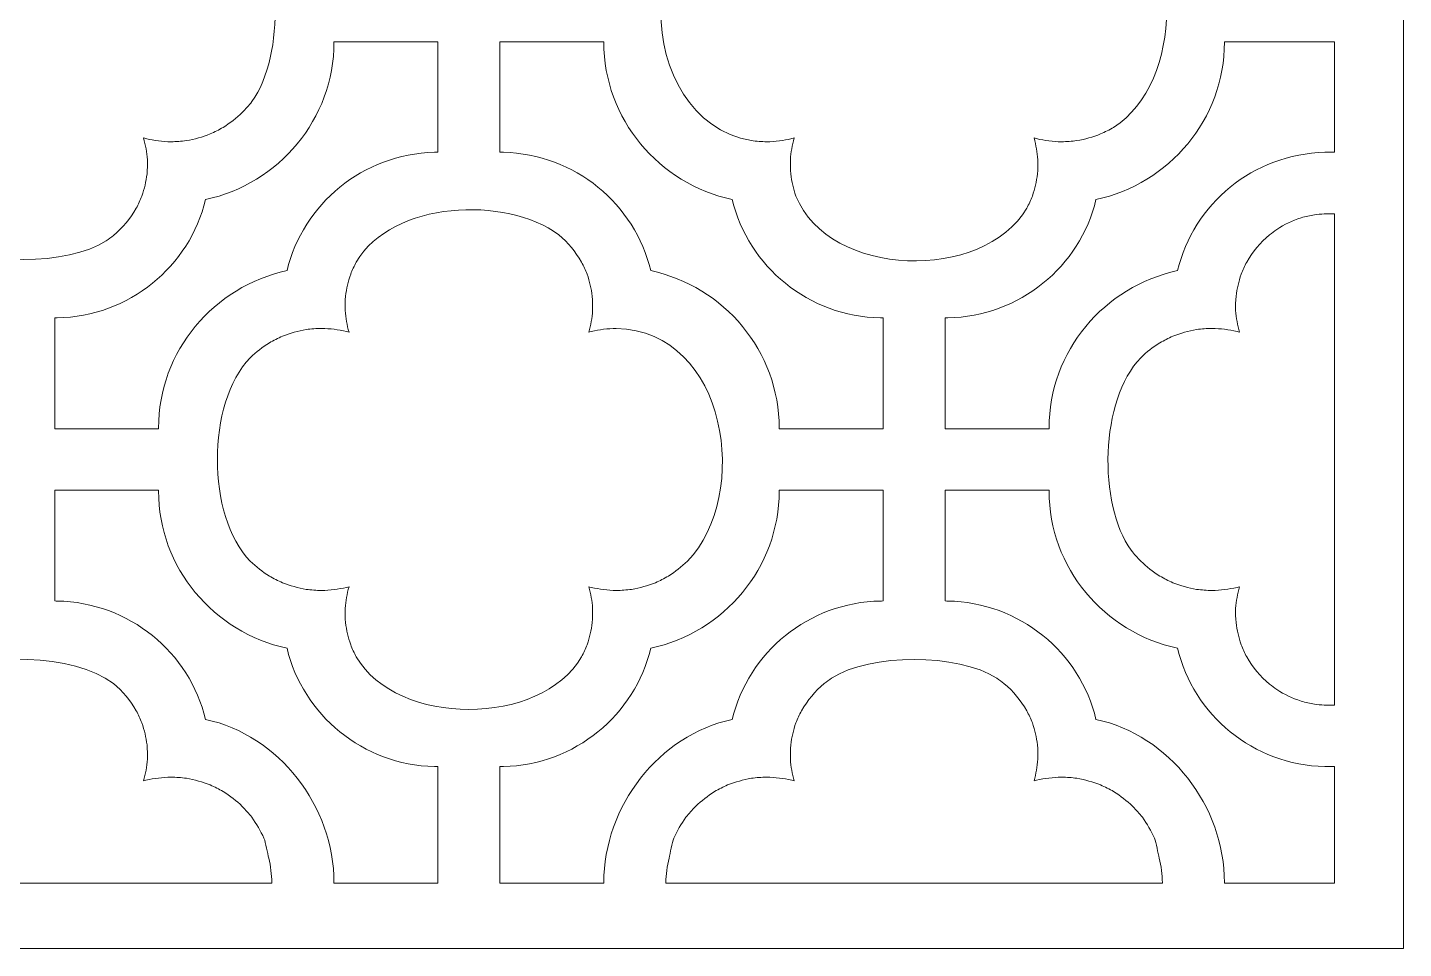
# Model space of a CAD drawing. Header units: centimetres. Extents: x -24.6 to 26.1, y -4.1 to 8.3.
# Drawn here: x 14.05 to 26.06, y -4.14 to 3.91 of the extents above; entities that cross this region are included whole.
import ezdxf

# ---------------------------------------------------------------- set-up
doc = ezdxf.new("R2010")
doc.units = ezdxf.units.CM
doc.header["$MEASUREMENT"] = 0
doc.layers.add('layer 1', color=7, linetype='Continuous')

msp = doc.modelspace()

# ---------------------------------------------------------------- linework, layer by layer
at = {"layer": 'layer 1', "color": 242, "lineweight": 9}
for points, knots in [([(26.06183, 8.32988), (26.06183, 4.17333), (26.06183, 0.01679), (26.06183, -4.13976), (26.06183, -4.13976), (9.15855, -4.13976), (-7.74474, -4.13976), (-24.64803, -4.13976), (-24.64803, -4.13976), (-24.64803, 0.01679), (-24.64803, 4.17333), (-24.64803, 8.32988), (-24.64803, 8.32988), (-7.74474, 8.32988), (9.15855, 8.32988), (26.06183, 8.32988)], [0, 0, 0, 0, 0.2, 0.2, 0.2, 0.2, 0.4, 0.4, 0.4, 0.4, 0.6, 0.6, 0.6, 0.6, 1, 1, 1, 1]), ([(23.5311, 3.03479), (23.49361, 3.01342), (23.45679, 2.99473), (23.41739, 2.97706), (23.41739, 2.97706), (23.34824, 2.95001), (23.28331, 2.9318), (23.21013, 2.9188), (23.21013, 2.9188), (23.16497, 2.91309), (23.12172, 2.90989), (23.07622, 2.90875), (23.07622, 2.90875), (22.99987, 2.91066), (22.93133, 2.91909), (22.85695, 2.93614), (22.85695, 2.93614), (22.84982, 2.93815), (22.84276, 2.94021), (22.83577, 2.9423), (22.83577, 2.9423), (22.85383, 2.87824), (22.86432, 2.81839), (22.86947, 2.75171), (22.86947, 2.75171), (22.87055, 2.70974), (22.86955, 2.66979), (22.86632, 2.62792), (22.86632, 2.62792), (22.85757, 2.56014), (22.84355, 2.49975), (22.82134, 2.43503), (22.82134, 2.43503), (22.80663, 2.39824), (22.79085, 2.3638), (22.77259, 2.3286), (22.77259, 2.3286), (22.39576, 1.68149), (21.04451, 1.71481), (20.75658, 2.43503), (20.75658, 2.43503), (20.73437, 2.49975), (20.72035, 2.56014), (20.7116, 2.62792), (20.7116, 2.62792), (20.70837, 2.66979), (20.70737, 2.70974), (20.70845, 2.75171), (20.70845, 2.75171), (20.7136, 2.81839), (20.72409, 2.87824), (20.74215, 2.9423), (20.74215, 2.9423), (20.73516, 2.94021), (20.7281, 2.93815), (20.72097, 2.93614), (20.72097, 2.93614), (20.64659, 2.91909), (20.57805, 2.91066), (20.5017, 2.90875), (20.5017, 2.90875), (20.4562, 2.90989), (20.41295, 2.91309), (20.36779, 2.9188), (20.36779, 2.9188), (19.31164, 3.10632), (19.31163, 5.00136), (20.36779, 5.18887), (20.36779, 5.18887), (20.41295, 5.19458), (20.4562, 5.19779), (20.5017, 5.19893), (20.5017, 5.19893), (20.57805, 5.19701), (20.64659, 5.18858), (20.72097, 5.17153), (20.72097, 5.17153), (20.7281, 5.16953), (20.73516, 5.16747), (20.74215, 5.16537), (20.74215, 5.16537), (20.72409, 5.22944), (20.7136, 5.28928), (20.70845, 5.35596), (20.70845, 5.35596), (20.70737, 5.39794), (20.70837, 5.43788), (20.7116, 5.47975), (20.7116, 5.47975), (20.72035, 5.54754), (20.73437, 5.60792), (20.75658, 5.67265), (20.75658, 5.67265), (20.77129, 5.70943), (20.78707, 5.74388), (20.80533, 5.77908), (20.80533, 5.77908), (21.16395, 6.39492), (22.41455, 6.39394), (22.77259, 5.77908), (22.77259, 5.77908), (22.79085, 5.74388), (22.80663, 5.70943), (22.82134, 5.67265), (22.82134, 5.67265), (22.84355, 5.60792), (22.85757, 5.54754), (22.86632, 5.47975), (22.86632, 5.47975), (22.86955, 5.43788), (22.87055, 5.39794), (22.86947, 5.35596), (22.86947, 5.35596), (22.86432, 5.28928), (22.85383, 5.22944), (22.83577, 5.16537), (22.83577, 5.16537), (22.84276, 5.16747), (22.84982, 5.16953), (22.85695, 5.17153), (22.85695, 5.17153), (22.93133, 5.18858), (22.99987, 5.19701), (23.07622, 5.19893), (23.07622, 5.19893), (23.12172, 5.19779), (23.16497, 5.19458), (23.21013, 5.18887), (23.21013, 5.18887), (23.28331, 5.17588), (23.34824, 5.15767), (23.41739, 5.13061), (23.41739, 5.13061), (23.45679, 5.11294), (23.49361, 5.09425), (23.5311, 5.07288), (23.5311, 5.07288), (24.14709, 4.68155), (24.14785, 3.42662), (23.5311, 3.03479)], [0, 0, 0, 0, 0.02777778, 0.02777778, 0.02777778, 0.02777778, 0.05555556, 0.05555556, 0.05555556, 0.05555556, 0.08333333, 0.08333333, 0.08333333, 0.08333333, 0.11111111, 0.11111111, 0.11111111, 0.11111111, 0.13888889, 0.13888889, 0.13888889, 0.13888889, 0.16666667, 0.16666667, 0.16666667, 0.16666667, 0.19444444, 0.19444444, 0.19444444, 0.19444444, 0.22222222, 0.22222222, 0.22222222, 0.22222222, 0.25, 0.25, 0.25, 0.25, 0.27777778, 0.27777778, 0.27777778, 0.27777778, 0.30555556, 0.30555556, 0.30555556, 0.30555556, 0.33333333, 0.33333333, 0.33333333, 0.33333333, 0.36111111, 0.36111111, 0.36111111, 0.36111111, 0.38888889, 0.38888889, 0.38888889, 0.38888889, 0.41666667, 0.41666667, 0.41666667, 0.41666667, 0.44444444, 0.44444444, 0.44444444, 0.44444444, 0.47222222, 0.47222222, 0.47222222, 0.47222222, 0.5, 0.5, 0.5, 0.5, 0.52777778, 0.52777778, 0.52777778, 0.52777778, 0.55555556, 0.55555556, 0.55555556, 0.55555556, 0.58333333, 0.58333333, 0.58333333, 0.58333333, 0.61111111, 0.61111111, 0.61111111, 0.61111111, 0.63888889, 0.63888889, 0.63888889, 0.63888889, 0.66666667, 0.66666667, 0.66666667, 0.66666667, 0.69444444, 0.69444444, 0.69444444, 0.69444444, 0.72222222, 0.72222222, 0.72222222, 0.72222222, 0.75, 0.75, 0.75, 0.75, 0.77777778, 0.77777778, 0.77777778, 0.77777778, 0.80555556, 0.80555556, 0.80555556, 0.80555556, 0.83333333, 0.83333333, 0.83333333, 0.83333333, 0.86111111, 0.86111111, 0.86111111, 0.86111111, 0.88888889, 0.88888889, 0.88888889, 0.88888889, 0.91666667, 0.91666667, 0.91666667, 0.91666667, 0.94444444, 0.94444444, 0.94444444, 0.94444444, 1, 1, 1, 1]), ([(12.02072, 3.26006), (12.0474, 3.2265), (12.0745, 3.19556), (12.1043, 3.16466), (12.1043, 3.16466), (12.15719, 3.11476), (12.20973, 3.07386), (12.27123, 3.03479), (12.27123, 3.03479), (12.30872, 3.01342), (12.34554, 2.99473), (12.38493, 2.97706), (12.38493, 2.97706), (12.45409, 2.95001), (12.51901, 2.9318), (12.5922, 2.9188), (12.5922, 2.9188), (12.63737, 2.91309), (12.68061, 2.90989), (12.72611, 2.90875), (12.72611, 2.90875), (12.80246, 2.91066), (12.871, 2.91909), (12.94538, 2.93614), (12.94538, 2.93614), (12.95251, 2.93815), (12.95957, 2.94021), (12.96656, 2.9423), (12.96656, 2.9423), (12.9485, 2.87824), (12.93801, 2.81839), (12.93286, 2.75171), (12.93286, 2.75171), (12.93178, 2.70974), (12.93278, 2.66979), (12.93601, 2.62792), (12.93601, 2.62792), (12.94477, 2.56014), (12.95878, 2.49975), (12.98099, 2.43503), (12.98099, 2.43503), (12.9957, 2.39824), (13.01148, 2.3638), (13.02974, 2.3286), (13.02974, 2.3286), (13.0845, 2.23457), (13.14588, 2.16114), (13.22876, 2.09006), (13.22876, 2.09006), (13.24973, 2.07453), (13.27071, 2.059), (13.29168, 2.04347), (13.29168, 2.04347), (13.63436, 1.82576), (14.3924, 1.82577), (14.73507, 2.04347), (14.73507, 2.04347), (14.75604, 2.059), (14.77701, 2.07453), (14.79798, 2.09006), (14.79798, 2.09006), (14.88086, 2.16114), (14.94224, 2.23457), (14.997, 2.3286), (14.997, 2.3286), (15.01527, 2.3638), (15.03104, 2.39824), (15.04575, 2.43503), (15.04575, 2.43503), (15.06796, 2.49975), (15.08198, 2.56014), (15.09073, 2.62792), (15.09073, 2.62792), (15.09396, 2.66979), (15.09496, 2.70974), (15.09388, 2.75171), (15.09388, 2.75171), (15.08873, 2.81839), (15.07824, 2.87824), (15.06018, 2.9423), (15.06018, 2.9423), (15.06718, 2.94021), (15.07423, 2.93815), (15.08136, 2.93614), (15.08136, 2.93614), (15.15574, 2.91909), (15.22429, 2.91066), (15.30063, 2.90875), (15.30063, 2.90875), (15.34614, 2.90989), (15.38938, 2.91309), (15.43455, 2.9188), (15.43455, 2.9188), (15.50773, 2.9318), (15.57266, 2.95001), (15.64181, 2.97706), (15.64181, 2.97706), (15.68121, 2.99473), (15.71802, 3.01342), (15.75551, 3.03479), (15.75551, 3.03479), (15.81701, 3.07386), (15.86956, 3.11476), (15.92245, 3.16466), (15.92245, 3.16466), (15.95224, 3.19556), (15.97934, 3.2265), (16.00602, 3.26006), (16.00602, 3.26006), (16.29948, 3.66779), (16.27671, 4.57551), (15.92245, 4.94302), (15.92245, 4.94302), (15.86956, 4.99292), (15.81701, 5.03382), (15.75551, 5.07288), (15.75551, 5.07288), (15.71802, 5.09425), (15.68121, 5.11294), (15.64181, 5.13061), (15.64181, 5.13061), (15.57266, 5.15767), (15.50773, 5.17588), (15.43455, 5.18887), (15.43455, 5.18887), (15.38938, 5.19458), (15.34614, 5.19779), (15.30063, 5.19893), (15.30063, 5.19893), (15.22429, 5.19701), (15.15574, 5.18858), (15.08136, 5.17153), (15.08136, 5.17153), (15.07423, 5.16953), (15.06718, 5.16747), (15.06018, 5.16537), (15.06018, 5.16537), (15.07824, 5.22944), (15.08873, 5.28928), (15.09388, 5.35596), (15.09388, 5.35596), (15.09496, 5.39794), (15.09396, 5.43788), (15.09073, 5.47975), (15.09073, 5.47975), (15.08198, 5.54754), (15.06796, 5.60792), (15.04575, 5.67265), (15.04575, 5.67265), (15.03104, 5.70943), (15.01527, 5.74388), (14.997, 5.77908), (14.997, 5.77908), (14.94224, 5.87311), (14.88086, 5.94654), (14.79798, 6.01762), (14.79798, 6.01762), (14.77701, 6.03315), (14.75604, 6.04868), (14.73507, 6.06421), (14.73507, 6.06421), (14.36397, 6.29997), (13.58424, 6.28087), (13.22876, 6.01762), (13.22876, 6.01762), (13.14588, 5.94654), (13.0845, 5.87311), (13.02974, 5.77908), (13.02974, 5.77908), (13.01148, 5.74388), (12.9957, 5.70943), (12.98099, 5.67265), (12.98099, 5.67265), (12.95878, 5.60792), (12.94477, 5.54754), (12.93601, 5.47975), (12.93601, 5.47975), (12.93278, 5.43788), (12.93178, 5.39794), (12.93286, 5.35596), (12.93286, 5.35596), (12.93801, 5.28928), (12.9485, 5.22944), (12.96656, 5.16537), (12.96656, 5.16537), (12.95957, 5.16747), (12.95251, 5.16953), (12.94538, 5.17153), (12.94538, 5.17153), (12.871, 5.18858), (12.80246, 5.19701), (12.72611, 5.19893), (12.72611, 5.19893), (12.68061, 5.19779), (12.63737, 5.19458), (12.5922, 5.18887), (12.5922, 5.18887), (12.51901, 5.17588), (12.45409, 5.15767), (12.38493, 5.13061), (12.38493, 5.13061), (12.34554, 5.11294), (12.30872, 5.09425), (12.27123, 5.07288), (12.27123, 5.07288), (12.20973, 5.03382), (12.15719, 4.99292), (12.1043, 4.94302), (12.1043, 4.94302), (12.0745, 4.91211), (12.0474, 4.88118), (12.02072, 4.84761), (12.02072, 4.84761), (11.75339, 4.47616), (11.75333, 3.63161), (12.02072, 3.26006)], [0, 0, 0, 0, 0.01818182, 0.01818182, 0.01818182, 0.01818182, 0.03636364, 0.03636364, 0.03636364, 0.03636364, 0.05454545, 0.05454545, 0.05454545, 0.05454545, 0.07272727, 0.07272727, 0.07272727, 0.07272727, 0.09090909, 0.09090909, 0.09090909, 0.09090909, 0.10909091, 0.10909091, 0.10909091, 0.10909091, 0.12727273, 0.12727273, 0.12727273, 0.12727273, 0.14545455, 0.14545455, 0.14545455, 0.14545455, 0.16363636, 0.16363636, 0.16363636, 0.16363636, 0.18181818, 0.18181818, 0.18181818, 0.18181818, 0.2, 0.2, 0.2, 0.2, 0.21818182, 0.21818182, 0.21818182, 0.21818182, 0.23636364, 0.23636364, 0.23636364, 0.23636364, 0.25454545, 0.25454545, 0.25454545, 0.25454545, 0.27272727, 0.27272727, 0.27272727, 0.27272727, 0.29090909, 0.29090909, 0.29090909, 0.29090909, 0.30909091, 0.30909091, 0.30909091, 0.30909091, 0.32727273, 0.32727273, 0.32727273, 0.32727273, 0.34545455, 0.34545455, 0.34545455, 0.34545455, 0.36363636, 0.36363636, 0.36363636, 0.36363636, 0.38181818, 0.38181818, 0.38181818, 0.38181818, 0.4, 0.4, 0.4, 0.4, 0.41818182, 0.41818182, 0.41818182, 0.41818182, 0.43636364, 0.43636364, 0.43636364, 0.43636364, 0.45454545, 0.45454545, 0.45454545, 0.45454545, 0.47272727, 0.47272727, 0.47272727, 0.47272727, 0.49090909, 0.49090909, 0.49090909, 0.49090909, 0.50909091, 0.50909091, 0.50909091, 0.50909091, 0.52727273, 0.52727273, 0.52727273, 0.52727273, 0.54545455, 0.54545455, 0.54545455, 0.54545455, 0.56363636, 0.56363636, 0.56363636, 0.56363636, 0.58181818, 0.58181818, 0.58181818, 0.58181818, 0.6, 0.6, 0.6, 0.6, 0.61818182, 0.61818182, 0.61818182, 0.61818182, 0.63636364, 0.63636364, 0.63636364, 0.63636364, 0.65454545, 0.65454545, 0.65454545, 0.65454545, 0.67272727, 0.67272727, 0.67272727, 0.67272727, 0.69090909, 0.69090909, 0.69090909, 0.69090909, 0.70909091, 0.70909091, 0.70909091, 0.70909091, 0.72727273, 0.72727273, 0.72727273, 0.72727273, 0.74545455, 0.74545455, 0.74545455, 0.74545455, 0.76363636, 0.76363636, 0.76363636, 0.76363636, 0.78181818, 0.78181818, 0.78181818, 0.78181818, 0.8, 0.8, 0.8, 0.8, 0.81818182, 0.81818182, 0.81818182, 0.81818182, 0.83636364, 0.83636364, 0.83636364, 0.83636364, 0.85454545, 0.85454545, 0.85454545, 0.85454545, 0.87272727, 0.87272727, 0.87272727, 0.87272727, 0.89090909, 0.89090909, 0.89090909, 0.89090909, 0.90909091, 0.90909091, 0.90909091, 0.90909091, 0.92727273, 0.92727273, 0.92727273, 0.92727273, 0.94545455, 0.94545455, 0.94545455, 0.94545455, 0.96363636, 0.96363636, 0.96363636, 0.96363636, 1, 1, 1, 1]), ([(17.63019, 2.81708), (17.63019, 3.13895), (17.63019, 3.46081), (17.63019, 3.78268), (17.63019, 3.78268), (17.32788, 3.78268), (17.02557, 3.78268), (16.72325, 3.78268), (16.72325, 3.78268), (16.72326, 3.78108), (16.72326, 3.78007), (16.72326, 3.77983), (16.72326, 3.77983), (16.72326, 3.10668), (16.24129, 2.54142), (15.60131, 2.40426), (15.60131, 2.40426), (15.46255, 1.82007), (14.93565, 1.38105), (14.30641, 1.37005), (14.30641, 1.37005), (14.30335, 1.36999), (14.29433, 1.36994), (14.28435, 1.36991), (14.28435, 1.36991), (14.28435, 1.04703), (14.28435, 0.72415), (14.28435, 0.40128), (14.28435, 0.40128), (14.58671, 0.40128), (14.88907, 0.40128), (15.19142, 0.40128), (15.19142, 0.40128), (15.19141, 0.40429), (15.1914, 0.40661), (15.1914, 0.4072), (15.1914, 0.4072), (15.1914, 1.08035), (15.67337, 1.64561), (16.31334, 1.78276), (16.31334, 1.78276), (16.45152, 2.3645), (16.97458, 2.80228), (17.60032, 2.81682), (17.60032, 2.81682), (17.60532, 2.81693), (17.61778, 2.81702), (17.63019, 2.81708)], [0, 0, 0, 0, 0.07692308, 0.07692308, 0.07692308, 0.07692308, 0.15384615, 0.15384615, 0.15384615, 0.15384615, 0.23076923, 0.23076923, 0.23076923, 0.23076923, 0.30769231, 0.30769231, 0.30769231, 0.30769231, 0.38461538, 0.38461538, 0.38461538, 0.38461538, 0.46153846, 0.46153846, 0.46153846, 0.46153846, 0.53846154, 0.53846154, 0.53846154, 0.53846154, 0.61538462, 0.61538462, 0.61538462, 0.61538462, 0.69230769, 0.69230769, 0.69230769, 0.69230769, 0.76923077, 0.76923077, 0.76923077, 0.76923077, 0.84615385, 0.84615385, 0.84615385, 0.84615385, 1, 1, 1, 1]), ([(18.17214, 2.81708), (18.17214, 3.13895), (18.17214, 3.46081), (18.17214, 3.78268), (18.17214, 3.78268), (18.47445, 3.78268), (18.77677, 3.78268), (19.07908, 3.78268), (19.07908, 3.78268), (19.07908, 3.78108), (19.07907, 3.78007), (19.07907, 3.77983), (19.07907, 3.77983), (19.07907, 3.10668), (19.56104, 2.54142), (20.20102, 2.40426), (20.20102, 2.40426), (20.33978, 1.82007), (20.86668, 1.38105), (21.49591, 1.37005), (21.49591, 1.37005), (21.49898, 1.36999), (21.508, 1.36994), (21.51798, 1.36991), (21.51798, 1.36991), (21.51798, 1.04703), (21.51798, 0.72415), (21.51798, 0.40128), (21.51798, 0.40128), (21.21562, 0.40128), (20.91327, 0.40128), (20.61091, 0.40128), (20.61091, 0.40128), (20.61092, 0.40429), (20.61093, 0.40661), (20.61093, 0.4072), (20.61093, 0.4072), (20.61093, 1.08035), (20.12896, 1.64561), (19.48899, 1.78276), (19.48899, 1.78276), (19.35081, 2.3645), (18.82775, 2.80228), (18.20201, 2.81682), (18.20201, 2.81682), (18.19701, 2.81693), (18.18455, 2.81702), (18.17214, 2.81708)], [0, 0, 0, 0, 0.07692308, 0.07692308, 0.07692308, 0.07692308, 0.15384615, 0.15384615, 0.15384615, 0.15384615, 0.23076923, 0.23076923, 0.23076923, 0.23076923, 0.30769231, 0.30769231, 0.30769231, 0.30769231, 0.38461538, 0.38461538, 0.38461538, 0.38461538, 0.46153846, 0.46153846, 0.46153846, 0.46153846, 0.53846154, 0.53846154, 0.53846154, 0.53846154, 0.61538462, 0.61538462, 0.61538462, 0.61538462, 0.69230769, 0.69230769, 0.69230769, 0.69230769, 0.76923077, 0.76923077, 0.76923077, 0.76923077, 0.84615385, 0.84615385, 0.84615385, 0.84615385, 1, 1, 1, 1]), ([(25.45914, 2.81708), (25.45914, 3.13895), (25.45914, 3.46081), (25.45914, 3.78268), (25.45914, 3.78268), (25.13904, 3.78268), (24.81894, 3.78268), (24.49884, 3.78268), (24.49884, 3.78268), (24.49884, 3.78108), (24.49885, 3.78007), (24.49885, 3.77983), (24.49885, 3.77983), (24.49885, 3.10668), (24.01688, 2.54142), (23.3769, 2.40426), (23.3769, 2.40426), (23.23814, 1.82007), (22.71124, 1.38105), (22.082, 1.37005), (22.082, 1.37005), (22.07893, 1.36999), (22.06992, 1.36994), (22.05994, 1.36991), (22.05994, 1.36991), (22.05994, 1.04703), (22.05994, 0.72415), (22.05994, 0.40128), (22.05994, 0.40128), (22.3623, 0.40128), (22.66465, 0.40128), (22.96701, 0.40128), (22.96701, 0.40128), (22.967, 0.40429), (22.96699, 0.40661), (22.96699, 0.4072), (22.96699, 0.4072), (22.96699, 1.08035), (23.44896, 1.64561), (24.08893, 1.78276), (24.08893, 1.78276), (24.22711, 2.3645), (24.75017, 2.80228), (25.37591, 2.81682), (25.37591, 2.81682), (25.38091, 2.81693), (25.44672, 2.81702), (25.45914, 2.81708)], [0, 0, 0, 0, 0.07692308, 0.07692308, 0.07692308, 0.07692308, 0.15384615, 0.15384615, 0.15384615, 0.15384615, 0.23076923, 0.23076923, 0.23076923, 0.23076923, 0.30769231, 0.30769231, 0.30769231, 0.30769231, 0.38461538, 0.38461538, 0.38461538, 0.38461538, 0.46153846, 0.46153846, 0.46153846, 0.46153846, 0.53846154, 0.53846154, 0.53846154, 0.53846154, 0.61538462, 0.61538462, 0.61538462, 0.61538462, 0.69230769, 0.69230769, 0.69230769, 0.69230769, 0.76923077, 0.76923077, 0.76923077, 0.76923077, 0.84615385, 0.84615385, 0.84615385, 0.84615385, 1, 1, 1, 1]), ([(19.1883, 1.27828), (19.11196, 1.27636), (19.04341, 1.26793), (18.96903, 1.25088), (18.96903, 1.25088), (18.9619, 1.24887), (18.95485, 1.24682), (18.94785, 1.24472), (18.94785, 1.24472), (18.96592, 1.30878), (18.9764, 1.36863), (18.98155, 1.43531), (18.98155, 1.43531), (18.98263, 1.47729), (18.98164, 1.51723), (18.9784, 1.5591), (18.9784, 1.5591), (18.96965, 1.62689), (18.95563, 1.68727), (18.93342, 1.752), (18.93342, 1.752), (18.91871, 1.78878), (18.90294, 1.82322), (18.88467, 1.85843), (18.88467, 1.85843), (18.82992, 1.95245), (18.76853, 2.02589), (18.68565, 2.09696), (18.68565, 2.09696), (18.22368, 2.43909), (17.2296, 2.39408), (16.91766, 1.85843), (16.91766, 1.85843), (16.89939, 1.82322), (16.88362, 1.78878), (16.86891, 1.752), (16.86891, 1.752), (16.84669, 1.68727), (16.83268, 1.62689), (16.82393, 1.5591), (16.82393, 1.5591), (16.8207, 1.51723), (16.8197, 1.47729), (16.82078, 1.43531), (16.82078, 1.43531), (16.82593, 1.36863), (16.83641, 1.30878), (16.85448, 1.24472), (16.85448, 1.24472), (16.84748, 1.24682), (16.84043, 1.24887), (16.8333, 1.25088), (16.8333, 1.25088), (16.75891, 1.26793), (16.69037, 1.27636), (16.61403, 1.27828), (16.61403, 1.27828), (16.56852, 1.27714), (16.52528, 1.27393), (16.48011, 1.26822), (16.48011, 1.26822), (16.40693, 1.25523), (16.342, 1.23702), (16.27285, 1.20996), (16.27285, 1.20996), (16.23345, 1.19229), (16.19664, 1.1736), (16.15915, 1.15223), (16.15915, 1.15223), (16.09765, 1.11317), (16.0451, 1.07227), (15.99221, 1.02237), (15.99221, 1.02237), (15.60889, 0.62472), (15.60887, -0.3583), (15.99221, -0.75597), (15.99221, -0.75597), (16.0451, -0.80587), (16.09765, -0.84677), (16.15915, -0.88583), (16.15915, -0.88583), (16.19664, -0.9072), (16.23345, -0.92589), (16.27285, -0.94356), (16.27285, -0.94356), (16.342, -0.97062), (16.40693, -0.98883), (16.48011, -1.00182), (16.48011, -1.00182), (16.52528, -1.00753), (16.56852, -1.01074), (16.61403, -1.01188), (16.61403, -1.01188), (16.69037, -1.00996), (16.75891, -1.00153), (16.8333, -0.98448), (16.8333, -0.98448), (16.84043, -0.98248), (16.84748, -0.98042), (16.85448, -0.97832), (16.85448, -0.97832), (16.83641, -1.04238), (16.82593, -1.10223), (16.82078, -1.16891), (16.82078, -1.16891), (16.8197, -1.21089), (16.8207, -1.25083), (16.82393, -1.2927), (16.82393, -1.2927), (16.83268, -1.36049), (16.84669, -1.42087), (16.86891, -1.4856), (16.86891, -1.4856), (16.88362, -1.52238), (16.89939, -1.55683), (16.91766, -1.59203), (16.91766, -1.59203), (17.27423, -2.20432), (18.52813, -2.2043), (18.88467, -1.59203), (18.88467, -1.59203), (18.90294, -1.55683), (18.91871, -1.52238), (18.93342, -1.4856), (18.93342, -1.4856), (18.95563, -1.42087), (18.96965, -1.36049), (18.9784, -1.2927), (18.9784, -1.2927), (18.98164, -1.25083), (18.98263, -1.21089), (18.98155, -1.16891), (18.98155, -1.16891), (18.9764, -1.10223), (18.96592, -1.04238), (18.94785, -0.97832), (18.94785, -0.97832), (18.95485, -0.98042), (18.9619, -0.98248), (18.96903, -0.98448), (18.96903, -0.98448), (19.04341, -1.00153), (19.11196, -1.00996), (19.1883, -1.01188), (19.1883, -1.01188), (19.23381, -1.01074), (19.27705, -1.00753), (19.32222, -1.00182), (19.32222, -1.00182), (19.3954, -0.98883), (19.46033, -0.97062), (19.52948, -0.94356), (19.52948, -0.94356), (19.56888, -0.92589), (19.60569, -0.9072), (19.64318, -0.88583), (19.64318, -0.88583), (19.70468, -0.84677), (19.75723, -0.80587), (19.81012, -0.75597), (19.81012, -0.75597), (20.36599, -0.17935), (20.16364, 1.25378), (19.1883, 1.27828)], [0, 0, 0, 0, 0.02380952, 0.02380952, 0.02380952, 0.02380952, 0.04761905, 0.04761905, 0.04761905, 0.04761905, 0.07142857, 0.07142857, 0.07142857, 0.07142857, 0.0952381, 0.0952381, 0.0952381, 0.0952381, 0.11904762, 0.11904762, 0.11904762, 0.11904762, 0.14285714, 0.14285714, 0.14285714, 0.14285714, 0.16666667, 0.16666667, 0.16666667, 0.16666667, 0.19047619, 0.19047619, 0.19047619, 0.19047619, 0.21428571, 0.21428571, 0.21428571, 0.21428571, 0.23809524, 0.23809524, 0.23809524, 0.23809524, 0.26190476, 0.26190476, 0.26190476, 0.26190476, 0.28571429, 0.28571429, 0.28571429, 0.28571429, 0.30952381, 0.30952381, 0.30952381, 0.30952381, 0.33333333, 0.33333333, 0.33333333, 0.33333333, 0.35714286, 0.35714286, 0.35714286, 0.35714286, 0.38095238, 0.38095238, 0.38095238, 0.38095238, 0.4047619, 0.4047619, 0.4047619, 0.4047619, 0.42857143, 0.42857143, 0.42857143, 0.42857143, 0.45238095, 0.45238095, 0.45238095, 0.45238095, 0.47619048, 0.47619048, 0.47619048, 0.47619048, 0.5, 0.5, 0.5, 0.5, 0.52380952, 0.52380952, 0.52380952, 0.52380952, 0.54761905, 0.54761905, 0.54761905, 0.54761905, 0.57142857, 0.57142857, 0.57142857, 0.57142857, 0.5952381, 0.5952381, 0.5952381, 0.5952381, 0.61904762, 0.61904762, 0.61904762, 0.61904762, 0.64285714, 0.64285714, 0.64285714, 0.64285714, 0.66666667, 0.66666667, 0.66666667, 0.66666667, 0.69047619, 0.69047619, 0.69047619, 0.69047619, 0.71428571, 0.71428571, 0.71428571, 0.71428571, 0.73809524, 0.73809524, 0.73809524, 0.73809524, 0.76190476, 0.76190476, 0.76190476, 0.76190476, 0.78571429, 0.78571429, 0.78571429, 0.78571429, 0.80952381, 0.80952381, 0.80952381, 0.80952381, 0.83333333, 0.83333333, 0.83333333, 0.83333333, 0.85714286, 0.85714286, 0.85714286, 0.85714286, 0.88095238, 0.88095238, 0.88095238, 0.88095238, 0.9047619, 0.9047619, 0.9047619, 0.9047619, 0.92857143, 0.92857143, 0.92857143, 0.92857143, 0.95238095, 0.95238095, 0.95238095, 0.95238095, 1, 1, 1, 1]), ([(23.68422, -0.66056), (23.71091, -0.69413), (23.73801, -0.72506), (23.7678, -0.75597), (23.7678, -0.75597), (23.82069, -0.80587), (23.87324, -0.84677), (23.93473, -0.88583), (23.93473, -0.88583), (23.97223, -0.9072), (24.00904, -0.92589), (24.04844, -0.94356), (24.04844, -0.94356), (24.11759, -0.97062), (24.18252, -0.98883), (24.2557, -1.00182), (24.2557, -1.00182), (24.30087, -1.00753), (24.34411, -1.01074), (24.38961, -1.01188), (24.38961, -1.01188), (24.46596, -1.00996), (24.5345, -1.00153), (24.60889, -0.98448), (24.60889, -0.98448), (24.61601, -0.98248), (24.62307, -0.98042), (24.63007, -0.97832), (24.63007, -0.97832), (24.612, -1.04238), (24.60152, -1.10223), (24.59637, -1.16891), (24.59637, -1.16891), (24.59529, -1.21089), (24.59628, -1.25083), (24.59952, -1.2927), (24.59952, -1.2927), (24.60827, -1.36049), (24.62228, -1.42087), (24.6445, -1.4856), (24.6445, -1.4856), (24.6592, -1.52238), (24.67498, -1.55683), (24.69325, -1.59203), (24.69325, -1.59203), (24.748, -1.68605), (24.80938, -1.75949), (24.89227, -1.83056), (24.89227, -1.83056), (24.91324, -1.84609), (24.93421, -1.86162), (24.95518, -1.87716), (24.95518, -1.87716), (25.02401, -1.92088), (25.08996, -1.95239), (25.16742, -1.97841), (25.16742, -1.97841), (25.20657, -1.98945), (25.24437, -1.99809), (25.28442, -2.0052), (25.28442, -2.0052), (25.31309, -2.00882), (25.34077, -2.01124), (25.36829, -2.01247), (25.36829, -2.01247), (25.37516, -2.01277), (25.44427, -2.013), (25.45914, -2.01316), (25.45914, -2.01316), (25.45914, -2.01316), (25.45914, 2.27956), (25.45914, 2.27956), (25.45914, 2.27956), (25.44427, 2.2794), (25.37516, 2.27917), (25.36829, 2.27886), (25.36829, 2.27886), (25.34077, 2.27764), (25.31309, 2.27522), (25.28442, 2.2716), (25.28442, 2.2716), (25.24437, 2.26449), (25.20657, 2.25585), (25.16742, 2.24481), (25.16742, 2.24481), (25.08996, 2.21879), (25.02401, 2.18728), (24.95518, 2.14355), (24.95518, 2.14355), (24.93421, 2.12803), (24.91324, 2.11249), (24.89227, 2.09696), (24.89227, 2.09696), (24.80938, 2.02589), (24.748, 1.95245), (24.69325, 1.85843), (24.69325, 1.85843), (24.67498, 1.82322), (24.6592, 1.78878), (24.6445, 1.752), (24.6445, 1.752), (24.62228, 1.68727), (24.60827, 1.62689), (24.59952, 1.5591), (24.59952, 1.5591), (24.59628, 1.51723), (24.59529, 1.47729), (24.59637, 1.43531), (24.59637, 1.43531), (24.60152, 1.36863), (24.612, 1.30878), (24.63007, 1.24472), (24.63007, 1.24472), (24.62307, 1.24682), (24.61601, 1.24887), (24.60889, 1.25088), (24.60889, 1.25088), (24.5345, 1.26793), (24.46596, 1.27636), (24.38961, 1.27828), (24.38961, 1.27828), (24.34411, 1.27714), (24.30087, 1.27393), (24.2557, 1.26822), (24.2557, 1.26822), (24.18252, 1.25523), (24.11759, 1.23702), (24.04844, 1.20996), (24.04844, 1.20996), (24.00904, 1.19229), (23.97223, 1.1736), (23.93473, 1.15223), (23.93473, 1.15223), (23.87324, 1.11317), (23.82069, 1.07227), (23.7678, 1.02237), (23.7678, 1.02237), (23.41362, 0.65494), (23.39089, -0.253), (23.68422, -0.66056)], [0, 0, 0, 0, 0.02777778, 0.02777778, 0.02777778, 0.02777778, 0.05555556, 0.05555556, 0.05555556, 0.05555556, 0.08333333, 0.08333333, 0.08333333, 0.08333333, 0.11111111, 0.11111111, 0.11111111, 0.11111111, 0.13888889, 0.13888889, 0.13888889, 0.13888889, 0.16666667, 0.16666667, 0.16666667, 0.16666667, 0.19444444, 0.19444444, 0.19444444, 0.19444444, 0.22222222, 0.22222222, 0.22222222, 0.22222222, 0.25, 0.25, 0.25, 0.25, 0.27777778, 0.27777778, 0.27777778, 0.27777778, 0.30555556, 0.30555556, 0.30555556, 0.30555556, 0.33333333, 0.33333333, 0.33333333, 0.33333333, 0.36111111, 0.36111111, 0.36111111, 0.36111111, 0.38888889, 0.38888889, 0.38888889, 0.38888889, 0.41666667, 0.41666667, 0.41666667, 0.41666667, 0.44444444, 0.44444444, 0.44444444, 0.44444444, 0.47222222, 0.47222222, 0.47222222, 0.47222222, 0.5, 0.5, 0.5, 0.5, 0.52777778, 0.52777778, 0.52777778, 0.52777778, 0.55555556, 0.55555556, 0.55555556, 0.55555556, 0.58333333, 0.58333333, 0.58333333, 0.58333333, 0.61111111, 0.61111111, 0.61111111, 0.61111111, 0.63888889, 0.63888889, 0.63888889, 0.63888889, 0.66666667, 0.66666667, 0.66666667, 0.66666667, 0.69444444, 0.69444444, 0.69444444, 0.69444444, 0.72222222, 0.72222222, 0.72222222, 0.72222222, 0.75, 0.75, 0.75, 0.75, 0.77777778, 0.77777778, 0.77777778, 0.77777778, 0.80555556, 0.80555556, 0.80555556, 0.80555556, 0.83333333, 0.83333333, 0.83333333, 0.83333333, 0.86111111, 0.86111111, 0.86111111, 0.86111111, 0.88888889, 0.88888889, 0.88888889, 0.88888889, 0.91666667, 0.91666667, 0.91666667, 0.91666667, 0.94444444, 0.94444444, 0.94444444, 0.94444444, 1, 1, 1, 1]), ([(17.63019, -2.55068), (17.63019, -2.89014), (17.63019, -3.2296), (17.63019, -3.56907), (17.63019, -3.56907), (17.32788, -3.56907), (17.02557, -3.56907), (16.72325, -3.56907), (16.72325, -3.56907), (16.72326, -3.56747), (16.72326, -3.56646), (16.72326, -3.56622), (16.72326, -3.56622), (16.72326, -2.89306), (16.24129, -2.27502), (15.60131, -2.13786), (15.60131, -2.13786), (15.46255, -1.55367), (14.93565, -1.11465), (14.30641, -1.10365), (14.30641, -1.10365), (14.30335, -1.10359), (14.29433, -1.10354), (14.28435, -1.10351), (14.28435, -1.10351), (14.28435, -0.78063), (14.28435, -0.45775), (14.28435, -0.13488), (14.28435, -0.13488), (14.58671, -0.13488), (14.88907, -0.13488), (15.19142, -0.13488), (15.19142, -0.13488), (15.19141, -0.13789), (15.1914, -0.14021), (15.1914, -0.1408), (15.1914, -0.1408), (15.1914, -0.81395), (15.67337, -1.37921), (16.31334, -1.51636), (16.31334, -1.51636), (16.45152, -2.0981), (16.97458, -2.53588), (17.60032, -2.55042), (17.60032, -2.55042), (17.60532, -2.55053), (17.61778, -2.55062), (17.63019, -2.55068)], [0, 0, 0, 0, 0.07692308, 0.07692308, 0.07692308, 0.07692308, 0.15384615, 0.15384615, 0.15384615, 0.15384615, 0.23076923, 0.23076923, 0.23076923, 0.23076923, 0.30769231, 0.30769231, 0.30769231, 0.30769231, 0.38461538, 0.38461538, 0.38461538, 0.38461538, 0.46153846, 0.46153846, 0.46153846, 0.46153846, 0.53846154, 0.53846154, 0.53846154, 0.53846154, 0.61538462, 0.61538462, 0.61538462, 0.61538462, 0.69230769, 0.69230769, 0.69230769, 0.69230769, 0.76923077, 0.76923077, 0.76923077, 0.76923077, 0.84615385, 0.84615385, 0.84615385, 0.84615385, 1, 1, 1, 1]), ([(18.17214, -2.55068), (18.17214, -2.89014), (18.17214, -3.2296), (18.17214, -3.56907), (18.17214, -3.56907), (18.47445, -3.56907), (18.77677, -3.56907), (19.07908, -3.56907), (19.07908, -3.56907), (19.07908, -3.56747), (19.07907, -3.56646), (19.07907, -3.56622), (19.07907, -3.56622), (19.07907, -2.89306), (19.56104, -2.27502), (20.20102, -2.13786), (20.20102, -2.13786), (20.33978, -1.55367), (20.86668, -1.11465), (21.49591, -1.10365), (21.49591, -1.10365), (21.49898, -1.10359), (21.508, -1.10354), (21.51798, -1.10351), (21.51798, -1.10351), (21.51798, -0.78063), (21.51798, -0.45775), (21.51798, -0.13488), (21.51798, -0.13488), (21.21562, -0.13488), (20.91327, -0.13488), (20.61091, -0.13488), (20.61091, -0.13488), (20.61092, -0.13789), (20.61093, -0.14021), (20.61093, -0.1408), (20.61093, -0.1408), (20.61093, -0.81395), (20.12896, -1.37921), (19.48899, -1.51636), (19.48899, -1.51636), (19.35081, -2.0981), (18.82775, -2.53588), (18.20201, -2.55042), (18.20201, -2.55042), (18.19701, -2.55053), (18.18455, -2.55062), (18.17214, -2.55068)], [0, 0, 0, 0, 0.07692308, 0.07692308, 0.07692308, 0.07692308, 0.15384615, 0.15384615, 0.15384615, 0.15384615, 0.23076923, 0.23076923, 0.23076923, 0.23076923, 0.30769231, 0.30769231, 0.30769231, 0.30769231, 0.38461538, 0.38461538, 0.38461538, 0.38461538, 0.46153846, 0.46153846, 0.46153846, 0.46153846, 0.53846154, 0.53846154, 0.53846154, 0.53846154, 0.61538462, 0.61538462, 0.61538462, 0.61538462, 0.69230769, 0.69230769, 0.69230769, 0.69230769, 0.76923077, 0.76923077, 0.76923077, 0.76923077, 0.84615385, 0.84615385, 0.84615385, 0.84615385, 1, 1, 1, 1]), ([(25.45914, -2.55068), (25.45914, -2.89014), (25.45914, -3.2296), (25.45914, -3.56907), (25.45914, -3.56907), (25.13904, -3.56907), (24.81894, -3.56907), (24.49884, -3.56907), (24.49884, -3.56907), (24.49884, -3.56747), (24.49885, -3.56646), (24.49885, -3.56622), (24.49885, -3.56622), (24.49885, -2.89306), (24.01688, -2.27502), (23.3769, -2.13786), (23.3769, -2.13786), (23.23814, -1.55367), (22.71124, -1.11465), (22.082, -1.10365), (22.082, -1.10365), (22.07893, -1.10359), (22.06992, -1.10354), (22.05994, -1.10351), (22.05994, -1.10351), (22.05994, -0.78063), (22.05994, -0.45775), (22.05994, -0.13488), (22.05994, -0.13488), (22.3623, -0.13488), (22.66465, -0.13488), (22.96701, -0.13488), (22.96701, -0.13488), (22.967, -0.13789), (22.96699, -0.14021), (22.96699, -0.1408), (22.96699, -0.1408), (22.96699, -0.81395), (23.44896, -1.37921), (24.08893, -1.51636), (24.08893, -1.51636), (24.22711, -2.0981), (24.75017, -2.53588), (25.37591, -2.55042), (25.37591, -2.55042), (25.38091, -2.55053), (25.44672, -2.55062), (25.45914, -2.55068)], [0, 0, 0, 0, 0.07692308, 0.07692308, 0.07692308, 0.07692308, 0.15384615, 0.15384615, 0.15384615, 0.15384615, 0.23076923, 0.23076923, 0.23076923, 0.23076923, 0.30769231, 0.30769231, 0.30769231, 0.30769231, 0.38461538, 0.38461538, 0.38461538, 0.38461538, 0.46153846, 0.46153846, 0.46153846, 0.46153846, 0.53846154, 0.53846154, 0.53846154, 0.53846154, 0.61538462, 0.61538462, 0.61538462, 0.61538462, 0.69230769, 0.69230769, 0.69230769, 0.69230769, 0.76923077, 0.76923077, 0.76923077, 0.76923077, 0.84615385, 0.84615385, 0.84615385, 0.84615385, 1, 1, 1, 1]), ([(16.1811, -3.56907), (16.18111, -3.56746), (16.18112, -3.56645), (16.18113, -3.56622), (16.18113, -3.56622), (16.17918, -3.49071), (16.17068, -3.4229), (16.15343, -3.3493), (16.15343, -3.3493), (16.14148, -3.30782), (16.12811, -3.21602), (16.11207, -3.1759), (16.11207, -3.1759), (16.08184, -3.10993), (16.04849, -3.05267), (16.00602, -2.99366), (16.00602, -2.99366), (15.97934, -2.9601), (15.95224, -2.92916), (15.92245, -2.89826), (15.92245, -2.89826), (15.86956, -2.84836), (15.81701, -2.80746), (15.75551, -2.76839), (15.75551, -2.76839), (15.71802, -2.74702), (15.68121, -2.72833), (15.64181, -2.71066), (15.64181, -2.71066), (15.57266, -2.68361), (15.50773, -2.66539), (15.43455, -2.6524), (15.43455, -2.6524), (15.38938, -2.64669), (15.34614, -2.64349), (15.30063, -2.64235), (15.30063, -2.64235), (15.22429, -2.64426), (15.15574, -2.65269), (15.08136, -2.66974), (15.08136, -2.66974), (15.07423, -2.67175), (15.06718, -2.67381), (15.06018, -2.6759), (15.06018, -2.6759), (15.07824, -2.61184), (15.08873, -2.55199), (15.09388, -2.48531), (15.09388, -2.48531), (15.09496, -2.44334), (15.09396, -2.4034), (15.09073, -2.36152), (15.09073, -2.36152), (15.08198, -2.29374), (15.06796, -2.23335), (15.04575, -2.16863), (15.04575, -2.16863), (15.03104, -2.13184), (15.01527, -2.0974), (14.997, -2.0622), (14.997, -2.0622), (14.94224, -1.96817), (14.88086, -1.89474), (14.79798, -1.82366), (14.79798, -1.82366), (14.44252, -1.56042), (13.6628, -1.54129), (13.29168, -1.77707), (13.29168, -1.77707), (13.27071, -1.7926), (13.24973, -1.80813), (13.22876, -1.82366), (13.22876, -1.82366), (13.14588, -1.89474), (13.0845, -1.96817), (13.02974, -2.0622), (13.02974, -2.0622), (13.01148, -2.0974), (12.9957, -2.13184), (12.98099, -2.16863), (12.98099, -2.16863), (12.95878, -2.23335), (12.94477, -2.29374), (12.93601, -2.36152), (12.93601, -2.36152), (12.93278, -2.4034), (12.93178, -2.44334), (12.93286, -2.48531), (12.93286, -2.48531), (12.93801, -2.55199), (12.9485, -2.61184), (12.96656, -2.6759), (12.96656, -2.6759), (12.95957, -2.67381), (12.95251, -2.67175), (12.94538, -2.66974), (12.94538, -2.66974), (12.871, -2.65269), (12.80246, -2.64426), (12.72611, -2.64235), (12.72611, -2.64235), (12.68061, -2.64349), (12.63737, -2.64669), (12.5922, -2.6524), (12.5922, -2.6524), (12.51901, -2.66539), (12.45409, -2.68361), (12.38493, -2.71066), (12.38493, -2.71066), (12.34554, -2.72833), (12.30872, -2.74702), (12.27123, -2.76839), (12.27123, -2.76839), (12.20973, -2.80746), (12.15719, -2.84836), (12.1043, -2.89826), (12.1043, -2.89826), (12.0745, -2.92916), (12.0474, -2.9601), (12.02072, -2.99366), (12.02072, -2.99366), (11.97825, -3.05267), (11.9449, -3.10993), (11.91467, -3.1759), (11.91467, -3.1759), (11.89863, -3.21602), (11.88526, -3.30782), (11.87331, -3.3493), (11.87331, -3.3493), (11.85606, -3.4229), (11.84756, -3.49071), (11.84561, -3.56622), (11.84561, -3.56622), (11.84562, -3.56645), (11.84563, -3.56746), (11.84564, -3.56907), (11.84564, -3.56907), (13.2908, -3.56907), (14.73596, -3.56907), (16.1811, -3.56907)], [0, 0, 0, 0, 0.02777778, 0.02777778, 0.02777778, 0.02777778, 0.05555556, 0.05555556, 0.05555556, 0.05555556, 0.08333333, 0.08333333, 0.08333333, 0.08333333, 0.11111111, 0.11111111, 0.11111111, 0.11111111, 0.13888889, 0.13888889, 0.13888889, 0.13888889, 0.16666667, 0.16666667, 0.16666667, 0.16666667, 0.19444444, 0.19444444, 0.19444444, 0.19444444, 0.22222222, 0.22222222, 0.22222222, 0.22222222, 0.25, 0.25, 0.25, 0.25, 0.27777778, 0.27777778, 0.27777778, 0.27777778, 0.30555556, 0.30555556, 0.30555556, 0.30555556, 0.33333333, 0.33333333, 0.33333333, 0.33333333, 0.36111111, 0.36111111, 0.36111111, 0.36111111, 0.38888889, 0.38888889, 0.38888889, 0.38888889, 0.41666667, 0.41666667, 0.41666667, 0.41666667, 0.44444444, 0.44444444, 0.44444444, 0.44444444, 0.47222222, 0.47222222, 0.47222222, 0.47222222, 0.5, 0.5, 0.5, 0.5, 0.52777778, 0.52777778, 0.52777778, 0.52777778, 0.55555556, 0.55555556, 0.55555556, 0.55555556, 0.58333333, 0.58333333, 0.58333333, 0.58333333, 0.61111111, 0.61111111, 0.61111111, 0.61111111, 0.63888889, 0.63888889, 0.63888889, 0.63888889, 0.66666667, 0.66666667, 0.66666667, 0.66666667, 0.69444444, 0.69444444, 0.69444444, 0.69444444, 0.72222222, 0.72222222, 0.72222222, 0.72222222, 0.75, 0.75, 0.75, 0.75, 0.77777778, 0.77777778, 0.77777778, 0.77777778, 0.80555556, 0.80555556, 0.80555556, 0.80555556, 0.83333333, 0.83333333, 0.83333333, 0.83333333, 0.86111111, 0.86111111, 0.86111111, 0.86111111, 0.88888889, 0.88888889, 0.88888889, 0.88888889, 0.91666667, 0.91666667, 0.91666667, 0.91666667, 0.94444444, 0.94444444, 0.94444444, 0.94444444, 1, 1, 1, 1]), ([(19.62123, -3.56907), (19.62122, -3.56746), (19.62121, -3.56645), (19.6212, -3.56622), (19.6212, -3.56622), (19.62314, -3.49071), (19.63165, -3.4229), (19.64889, -3.3493), (19.64889, -3.3493), (19.66085, -3.30782), (19.67422, -3.21602), (19.69026, -3.1759), (19.69026, -3.1759), (19.72049, -3.10993), (19.75384, -3.05267), (19.79631, -2.99366), (19.79631, -2.99366), (19.82299, -2.9601), (19.85009, -2.92916), (19.87988, -2.89826), (19.87988, -2.89826), (19.93277, -2.84836), (19.98532, -2.80746), (20.04682, -2.76839), (20.04682, -2.76839), (20.08431, -2.74702), (20.12112, -2.72833), (20.16052, -2.71066), (20.16052, -2.71066), (20.22967, -2.68361), (20.2946, -2.66539), (20.36779, -2.6524), (20.36779, -2.6524), (20.41295, -2.64669), (20.4562, -2.64349), (20.5017, -2.64235), (20.5017, -2.64235), (20.57805, -2.64426), (20.64659, -2.65269), (20.72097, -2.66974), (20.72097, -2.66974), (20.7281, -2.67175), (20.73516, -2.67381), (20.74215, -2.6759), (20.74215, -2.6759), (20.72409, -2.61184), (20.7136, -2.55199), (20.70845, -2.48531), (20.70845, -2.48531), (20.70737, -2.44334), (20.70837, -2.4034), (20.7116, -2.36152), (20.7116, -2.36152), (20.72035, -2.29374), (20.73437, -2.23335), (20.75658, -2.16863), (20.75658, -2.16863), (20.77129, -2.13184), (20.78707, -2.0974), (20.80533, -2.0622), (20.80533, -2.0622), (20.86009, -1.96817), (20.92147, -1.89474), (21.00435, -1.82366), (21.00435, -1.82366), (21.02532, -1.80813), (21.04629, -1.7926), (21.06726, -1.77707), (21.06726, -1.77707), (21.40995, -1.55936), (22.16799, -1.55937), (22.51065, -1.77707), (22.51065, -1.77707), (22.53163, -1.7926), (22.5526, -1.80813), (22.57357, -1.82366), (22.57357, -1.82366), (22.65645, -1.89474), (22.71783, -1.96817), (22.77259, -2.0622), (22.77259, -2.0622), (22.79085, -2.0974), (22.80663, -2.13184), (22.82134, -2.16863), (22.82134, -2.16863), (22.84355, -2.23335), (22.85757, -2.29374), (22.86632, -2.36152), (22.86632, -2.36152), (22.86955, -2.4034), (22.87055, -2.44334), (22.86947, -2.48531), (22.86947, -2.48531), (22.86432, -2.55199), (22.85383, -2.61184), (22.83577, -2.6759), (22.83577, -2.6759), (22.84276, -2.67381), (22.84982, -2.67175), (22.85695, -2.66974), (22.85695, -2.66974), (22.93133, -2.65269), (22.99987, -2.64426), (23.07622, -2.64235), (23.07622, -2.64235), (23.12172, -2.64349), (23.16497, -2.64669), (23.21013, -2.6524), (23.21013, -2.6524), (23.28331, -2.66539), (23.34824, -2.68361), (23.41739, -2.71066), (23.41739, -2.71066), (23.45679, -2.72833), (23.49361, -2.74702), (23.5311, -2.76839), (23.5311, -2.76839), (23.59259, -2.80746), (23.64515, -2.84836), (23.69804, -2.89826), (23.69804, -2.89826), (23.72783, -2.92916), (23.75493, -2.9601), (23.78161, -2.99366), (23.78161, -2.99366), (23.82408, -3.05267), (23.85743, -3.10993), (23.88766, -3.1759), (23.88766, -3.1759), (23.9037, -3.21602), (23.91707, -3.30782), (23.92902, -3.3493), (23.92902, -3.3493), (23.94627, -3.4229), (23.95477, -3.49071), (23.95672, -3.56622), (23.95672, -3.56622), (23.95671, -3.56645), (23.9567, -3.56746), (23.95669, -3.56907), (23.95669, -3.56907), (23.95669, -3.56907), (19.62123, -3.56907), (19.62123, -3.56907)], [0, 0, 0, 0, 0.02702703, 0.02702703, 0.02702703, 0.02702703, 0.05405405, 0.05405405, 0.05405405, 0.05405405, 0.08108108, 0.08108108, 0.08108108, 0.08108108, 0.10810811, 0.10810811, 0.10810811, 0.10810811, 0.13513514, 0.13513514, 0.13513514, 0.13513514, 0.16216216, 0.16216216, 0.16216216, 0.16216216, 0.18918919, 0.18918919, 0.18918919, 0.18918919, 0.21621622, 0.21621622, 0.21621622, 0.21621622, 0.24324324, 0.24324324, 0.24324324, 0.24324324, 0.27027027, 0.27027027, 0.27027027, 0.27027027, 0.2972973, 0.2972973, 0.2972973, 0.2972973, 0.32432432, 0.32432432, 0.32432432, 0.32432432, 0.35135135, 0.35135135, 0.35135135, 0.35135135, 0.37837838, 0.37837838, 0.37837838, 0.37837838, 0.40540541, 0.40540541, 0.40540541, 0.40540541, 0.43243243, 0.43243243, 0.43243243, 0.43243243, 0.45945946, 0.45945946, 0.45945946, 0.45945946, 0.48648649, 0.48648649, 0.48648649, 0.48648649, 0.51351351, 0.51351351, 0.51351351, 0.51351351, 0.54054054, 0.54054054, 0.54054054, 0.54054054, 0.56756757, 0.56756757, 0.56756757, 0.56756757, 0.59459459, 0.59459459, 0.59459459, 0.59459459, 0.62162162, 0.62162162, 0.62162162, 0.62162162, 0.64864865, 0.64864865, 0.64864865, 0.64864865, 0.67567568, 0.67567568, 0.67567568, 0.67567568, 0.7027027, 0.7027027, 0.7027027, 0.7027027, 0.72972973, 0.72972973, 0.72972973, 0.72972973, 0.75675676, 0.75675676, 0.75675676, 0.75675676, 0.78378378, 0.78378378, 0.78378378, 0.78378378, 0.81081081, 0.81081081, 0.81081081, 0.81081081, 0.83783784, 0.83783784, 0.83783784, 0.83783784, 0.86486486, 0.86486486, 0.86486486, 0.86486486, 0.89189189, 0.89189189, 0.89189189, 0.89189189, 0.91891892, 0.91891892, 0.91891892, 0.91891892, 0.94594595, 0.94594595, 0.94594595, 0.94594595, 1, 1, 1, 1])]:
    msp.add_open_spline(points, degree=3, knots=knots, dxfattribs=at)

doc.saveas('drawing.dxf')
